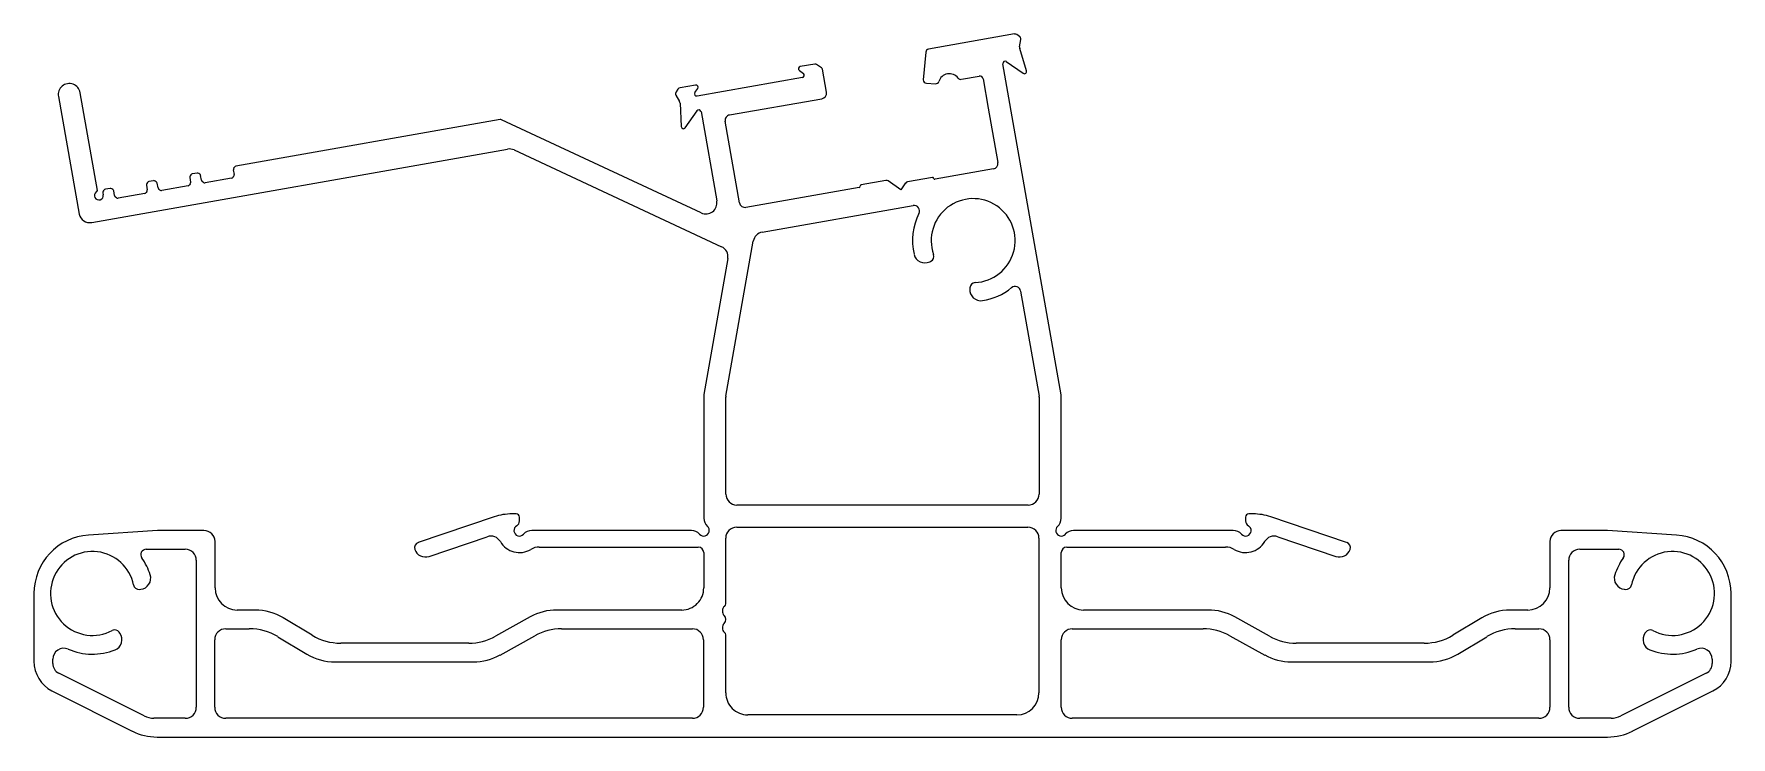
# Model space of a CAD drawing. Extents: x 2086 to 2240, y 1292 to 1356.
import ezdxf

# ---------------------------------------------------------------- set-up
doc = ezdxf.new("R2010")
doc.units = 0
doc.layers.get('0').update_dxf_attribs({"linetype": 'CONTINUOUS'})

msp = doc.modelspace()

# ---------------------------------------------------------------- linework, layer by layer
for p, q in [((2174.79, 1355.82), (2167, 1354.44)), ((2175.24, 1355.6), (2175.01, 1355.77)), ((2175.25, 1354.65), (2175.37, 1355.31)), ((2156.71, 1353.1), (2155.38, 1352.86)), ((2157.31, 1352.76), (2156.86, 1353.07)), ((2166.75, 1354.17), (2166.53, 1351.67)), ((2179.02, 1323.15), (2173.74, 1353.13)), ((2174.05, 1353.33), (2175.58, 1352.26)), ((2175.88, 1352.48), (2175.26, 1354.51)), ((2155.59, 1351.89), (2146.04, 1350.2)), ((2155.3, 1352.5), (2155.67, 1352.25)), ((2157.76, 1350.54), (2157.39, 1352.63)), ((2169.98, 1351.72), (2171.6, 1352)), ((2171.95, 1351.76), (2172.41, 1349.11)), ((2088.17, 1350.15), (2090.05, 1339.51)), ((2091.71, 1341.64), (2090.14, 1350.5)), ((2144.12, 1350.27), (2144.45, 1349.69)), ((2144.3, 1350.82), (2144.14, 1350.59)), ((2145.9, 1351.19), (2144.49, 1350.94)), ((2145.84, 1350.51), (2146.1, 1350.88)), ((2148.98, 1348.49), (2157.35, 1349.96)), ((2166.82, 1351.35), (2167.64, 1351.31)), ((2144.49, 1349.55), (2144.6, 1347.43)), ((2144.96, 1347.33), (2146.03, 1348.86)), ((2146.39, 1348.8), (2147.81, 1340.7)), ((2172.41, 1349.11), (2173.28, 1344.18)), ((2128.19, 1348.07), (2104.25, 1343.85)), ((2146.41, 1339.62), (2128.31, 1348.05)), ((2149.88, 1340.52), (2148.57, 1347.91)), ((2091.2, 1338.75), (2128.86, 1345.4)), ((2129.45, 1345.32), (2148.25, 1336.56)), ((2096.24, 1342.38), (2096.17, 1342.28)), ((2096.8, 1342.53), (2096.37, 1342.46)), ((2097.04, 1342.43), (2096.95, 1342.5)), ((2097.2, 1341.88), (2097.12, 1342.31)), ((2100.08, 1342.83), (2100.15, 1342.4)), ((2100.18, 1343.07), (2100.11, 1342.98)), ((2100.74, 1343.23), (2100.31, 1343.15)), ((2100.98, 1343.13), (2100.89, 1343.2)), ((2101.14, 1342.57), (2101.06, 1343)), ((2101.32, 1342.38), (2101.22, 1342.44)), ((2103.86, 1342.77), (2101.47, 1342.34)), ((2104.06, 1342.94), (2103.99, 1342.85)), ((2104.02, 1343.52), (2104.09, 1343.09)), ((2104.12, 1343.77), (2104.05, 1343.67)), ((2163.15, 1342.56), (2160.89, 1342.16)), ((2164.5, 1341.7), (2163.34, 1342.51)), ((2164.93, 1342.33), (2164.5, 1341.7)), ((2167.36, 1342.83), (2165.09, 1342.43)), ((2172.88, 1343.6), (2167.59, 1342.66)), ((2092.2, 1341.44), (2092.23, 1341.26)), ((2092.3, 1341.68), (2092.23, 1341.59)), ((2092.86, 1341.84), (2092.43, 1341.76)), ((2093.1, 1341.74), (2093.01, 1341.81)), ((2093.26, 1341.18), (2093.19, 1341.61)), ((2093.44, 1340.99), (2093.34, 1341.05)), ((2095.99, 1341.38), (2093.59, 1340.95)), ((2096.18, 1341.55), (2096.12, 1341.46)), ((2096.14, 1342.13), (2096.22, 1341.7)), ((2097.38, 1341.68), (2097.28, 1341.75)), ((2099.93, 1342.07), (2097.53, 1341.65)), ((2100.12, 1342.25), (2100.05, 1342.15)), ((2160.73, 1341.93), (2150.46, 1340.11)), ((2151.93, 1337.87), (2165.6, 1340.28)), ((2148.65, 1323.03), (2151.12, 1337.06)), ((2148.81, 1335.48), (2146.64, 1323.16)), ((2167.11, 1335.19), (2167.21, 1335.24)), ((2170.75, 1332.85), (2170.74, 1332.73)), ((2175.34, 1332.54), (2177.02, 1323.03)), ((2146.64, 1323.16), (2146.64, 1311.98)), ((2148.64, 1314.16), (2148.64, 1322.94)), ((2177.02, 1322.94), (2177.02, 1314.16)), ((2179.02, 1311.97), (2179.02, 1323.15)), ((2176.02, 1313.16), (2149.64, 1313.16)), ((2127.66, 1312.1), (2120.78, 1309.78)), ((2129.64, 1312.36), (2129.26, 1312.36)), ((2129.94, 1311.72), (2129.94, 1312.06)), ((2195.73, 1312.06), (2195.73, 1311.72)), ((2196.41, 1312.36), (2196.03, 1312.36)), ((2204.88, 1309.78), (2198, 1312.1)), ((2097.14, 1310.86), (2090.91, 1310.44)), ((2101.36, 1310.86), (2097.14, 1310.86)), ((2121.76, 1308.52), (2127.03, 1310.3)), ((2145.52, 1310.86), (2131.06, 1310.86)), ((2148.63, 1304.21), (2148.63, 1310.16)), ((2149.63, 1311.16), (2176.01, 1311.16)), ((2177.01, 1310.16), (2177.01, 1296.16)), ((2194.61, 1310.86), (2180.14, 1310.86)), ((2198.64, 1310.3), (2203.91, 1308.52)), ((2228.53, 1310.86), (2224.3, 1310.86)), ((2234.76, 1310.45), (2228.53, 1310.86)), ((2096.13, 1309.16), (2099.66, 1309.16)), ((2102.36, 1305.66), (2102.36, 1309.86)), ((2131.74, 1309.36), (2146.14, 1309.36)), ((2146.64, 1308.86), (2146.64, 1305.66)), ((2179.03, 1305.66), (2179.03, 1308.86)), ((2179.53, 1309.36), (2193.92, 1309.36)), ((2223.3, 1309.86), (2223.3, 1305.66)), ((2226, 1309.16), (2229.54, 1309.16)), ((2100.66, 1308.16), (2100.66, 1294.86)), ((2225, 1294.86), (2225, 1308.16)), ((2095.51, 1305.53), (2095.63, 1305.54)), ((2230.04, 1305.54), (2230.15, 1305.53)), ((2085.96, 1305.16), (2085.96, 1299.01)), ((2239.71, 1299.01), (2239.71, 1305.16)), ((2105.98, 1303.66), (2104.36, 1303.66)), ((2111.17, 1301.37), (2108.55, 1302.94)), ((2130.92, 1303.03), (2127.77, 1301.28)), ((2144.64, 1303.66), (2133.35, 1303.66)), ((2192.32, 1303.66), (2181.03, 1303.66)), ((2197.9, 1301.28), (2194.74, 1303.03)), ((2217.12, 1302.94), (2214.49, 1301.37)), ((2221.3, 1303.66), (2219.69, 1303.66)), ((2093.75, 1301.55), (2093.69, 1301.65)), ((2102.33, 1294.86), (2102.33, 1300.96)), ((2103.33, 1301.96), (2105.47, 1301.96)), ((2108.05, 1301.24), (2110.67, 1299.67)), ((2128.18, 1299.58), (2131.33, 1301.33)), ((2133.76, 1301.96), (2145.61, 1301.96)), ((2146.61, 1300.96), (2146.61, 1294.86)), ((2148.63, 1296.16), (2148.63, 1301.4)), ((2179.03, 1294.86), (2179.03, 1300.96)), ((2180.03, 1301.96), (2191.88, 1301.96)), ((2194.3, 1301.33), (2197.46, 1299.58)), ((2214.96, 1299.67), (2217.59, 1301.24)), ((2220.16, 1301.96), (2222.3, 1301.96)), ((2223.3, 1300.96), (2223.3, 1294.86)), ((2231.98, 1301.65), (2231.91, 1301.55)), ((2125.35, 1300.66), (2113.75, 1300.66)), ((2211.92, 1300.66), (2200.32, 1300.66)), ((2087.66, 1298.83), (2087.66, 1299.2)), ((2095.94, 1294.07), (2088.21, 1297.93)), ((2113.24, 1298.96), (2125.76, 1298.96)), ((2199.88, 1298.96), (2212.39, 1298.96)), ((2237.46, 1297.93), (2229.73, 1294.07)), ((2238.01, 1299.2), (2238.01, 1298.83)), ((2087.58, 1296.33), (2094.87, 1292.69)), ((2230.76, 1292.69), (2238.05, 1296.33)), ((2099.66, 1293.86), (2096.83, 1293.86)), ((2145.61, 1293.86), (2103.33, 1293.86)), ((2175.01, 1294.16), (2150.63, 1294.16)), ((2222.3, 1293.86), (2180.03, 1293.86)), ((2228.84, 1293.86), (2226, 1293.86)), ((2097.11, 1292.16), (2228.53, 1292.16))]:
    msp.add_line(p, q)
for centre, radius, start, end in [((2174.84, 1355.52), 0.3, 55.0449, 100), ((2175.07, 1355.36), 0.3, 350.3153, 55.0449), ((2175.55, 1354.6), 0.3, 170.3153, 197), ((2156.75, 1352.9), 0.2, 55, 100.0236), ((2167.05, 1354.15), 0.3, 100, 175), ((2173.94, 1353.16), 0.2, 55, 190), ((2155.42, 1352.67), 0.2, 100, 235), ((2155.55, 1352.08), 0.2, 280, 55), ((2157.19, 1352.59), 0.2, 10, 55), ((2166.83, 1351.65), 0.3, 175, 267), ((2167.65, 1351.61), 0.3, 267, 342.8949), ((2168.89, 1351.22), 1, 37.4864, 162.8949), ((2169.92, 1352.01), 0.3, 217.4864, 280), ((2171.65, 1351.71), 0.3, 10.0036, 100), ((2175.69, 1352.42), 0.2, 235, 17), ((2089.16, 1350.33), 1, 10, 190), ((2144.38, 1350.42), 0.3, 145, 209.6847), ((2144.54, 1350.65), 0.3, 100, 145), ((2146, 1350.4), 0.2, 145, 280), ((2145.93, 1351), 0.2, 325, 100), ((2157.26, 1350.45), 0.5, 280, 10), ((2144.19, 1349.55), 0.3, 0.6319, 27.2138), ((2146.19, 1348.74), 0.2, 17.7624, 145), ((2149.07, 1347.99), 0.5, 100, 190), ((2128.23, 1347.87), 0.2, 65.0037, 100), ((2144.8, 1347.44), 0.2, 183, 325), ((2129.03, 1344.41), 1, 65.0037, 100.0037), ((2104.28, 1343.65), 0.2, 100, 145), ((2172.79, 1344.09), 0.5, 280, 10), ((2096.34, 1342.17), 0.2, 145, 190), ((2096.4, 1342.26), 0.2, 100, 145), ((2096.83, 1342.34), 0.2, 55, 100), ((2096.93, 1342.27), 0.2, 10, 55), ((2100.28, 1342.86), 0.2, 145, 190), ((2099.96, 1342.36), 0.2, 325, 10), ((2100.34, 1342.96), 0.2, 100, 145), ((2100.77, 1343.03), 0.2, 55, 100), ((2100.87, 1342.97), 0.2, 10, 55), ((2101.34, 1342.61), 0.2, 190, 235), ((2101.43, 1342.54), 0.2, 235, 280), ((2103.83, 1342.96), 0.2, 280, 325), ((2104.22, 1343.56), 0.2, 145, 190), ((2103.9, 1343.06), 0.2, 325, 10), ((2163.19, 1342.31), 0.25, 55.0041, 100), ((2165.14, 1342.18), 0.25, 100, 145.0041), ((2167.37, 1342.73), 0.1, 10.0001, 100), ((2167.57, 1342.76), 0.1, 190, 280), ((2091.84, 1341.19), 0.4, 125.3769, 10), ((2091.43, 1341.76), 0.3, 305.3769, 335.9231), ((2092.4, 1341.47), 0.2, 145, 190), ((2092.47, 1341.57), 0.2, 100, 145), ((2092.89, 1341.64), 0.2, 55, 100), ((2092.99, 1341.58), 0.2, 10, 55), ((2093.46, 1341.22), 0.2, 190, 235), ((2093.55, 1341.15), 0.2, 235, 280), ((2095.95, 1341.57), 0.2, 280, 325), ((2096.02, 1341.67), 0.2, 325, 10), ((2097.4, 1341.91), 0.2, 190, 235), ((2097.49, 1341.85), 0.2, 235, 280), ((2099.89, 1342.27), 0.2, 280, 325), ((2160.71, 1342.02), 0.1, 280, 10), ((2160.91, 1342.06), 0.1, 100, 189.9999), ((2171.05, 1337.11), 3.8, 272.5662, 199.2114), ((2091.03, 1339.74), 1, 192.9325, 280.0037), ((2146.83, 1340.52), 1, 245.0037, 10), ((2150.37, 1340.61), 0.5, 190, 280), ((2171.05, 1337.11), 5.5, 153.4197, 193.0528), ((2165.69, 1339.79), 0.5, 333.4197, 100.0037), ((2152.11, 1336.89), 1, 100.0037, 170), ((2147.83, 1335.65), 1, 350, 65.0037), ((2166.67, 1336.09), 1, 193.0629, 295.9177), ((2166.99, 1335.69), 0.5, 295.8888, 19.2114), ((2171.25, 1332.81), 0.5, 92.5662, 175.8888), ((2171.74, 1332.66), 1, 175.8888, 278.7283), ((2171.05, 1337.11), 5.5, 278.7283, 309.206), ((2174.85, 1332.46), 0.5, 10, 129.206), ((2149.14, 1322.94), 0.5, 170, 180), ((2176.52, 1322.94), 0.5, 360, 10), ((2149.64, 1314.16), 1, 180, 270), ((2176.02, 1314.16), 1, 270, 0), ((2129.26, 1307.36), 5, 90, 108.6166), ((2129.64, 1312.06), 0.3, 0, 90), ((2129.44, 1311.72), 0.5, 300, 0), ((2147.64, 1311.98), 1, 180, 228.1897), ((2178.02, 1311.97), 1, 311.9642, 0.0847), ((2196.03, 1312.06), 0.3, 90, 180), ((2196.23, 1311.72), 0.5, 180, 240), ((2196.41, 1307.36), 5, 71.3834, 90), ((2091.26, 1305.16), 5.3, 93.7944, 180), ((2101.36, 1309.86), 1, 0, 90), ((2127.35, 1309.35), 1, 30.1788, 108.6166), ((2129.94, 1310.86), 0.5, 120, 318.1897), ((2131.06, 1309.86), 1, 90, 138.1897), ((2145.52, 1309.86), 1, 41.9353, 90.0798), ((2146.64, 1310.86), 0.5, 221.8103, 48.1897), ((2149.63, 1310.16), 1, 90, 180), ((2176.01, 1310.16), 1, 0, 90), ((2179.03, 1310.86), 0.5, 131.8103, 318.1897), ((2180.14, 1309.86), 1, 90, 138.1897), ((2194.61, 1309.86), 1, 41.8103, 90), ((2195.73, 1310.86), 0.5, 221.8103, 60), ((2198.32, 1309.35), 1, 71.3834, 149.8212), ((2224.3, 1309.86), 1, 90, 180), ((2234.41, 1305.16), 5.3, 0, 86.2206), ((2091.26, 1305.16), 3.8, 11.6774, 298.0265), ((2096.13, 1308.66), 0.5, 90, 215.6853), ((2099.66, 1308.16), 1, 360, 90), ((2120.94, 1309.3), 0.5, 108.4384, 198.4259), ((2121.41, 1309.46), 1, 198.4373, 289.9498), ((2129.94, 1310.86), 2, 210.1788, 301.0027), ((2131.74, 1307.86), 1.5, 89.9963, 121.0027), ((2146.14, 1308.86), 0.5, 0.0037, 90), ((2179.53, 1308.86), 0.5, 90, 180), ((2193.92, 1307.86), 1.5, 58.9973, 90.0037), ((2195.73, 1310.86), 2, 238.9973, 329.8212), ((2204.25, 1309.46), 1, 250.0502, 341.5627), ((2204.73, 1309.3), 0.5, 341.5741, 71.5616), ((2226, 1308.16), 1, 90, 180), ((2229.54, 1308.66), 0.5, 324.3147, 90), ((2234.41, 1305.16), 3.8, 241.9735, 168.3226), ((2091.26, 1305.16), 5.5, 17.8396, 35.6853), ((2234.41, 1305.16), 5.5, 144.3147, 162.1604), ((2095.47, 1306.03), 0.5, 191.6774, 275), ((2095.54, 1306.54), 1, 275, 17.8396), ((2104.36, 1305.66), 2, 180, 270), ((2144.64, 1305.66), 2, 269.9963, 0), ((2181.03, 1305.66), 2, 180, 270), ((2221.3, 1305.66), 2, 270, 0), ((2230.13, 1306.54), 1, 162.1604, 265), ((2230.2, 1306.03), 0.5, 265, 348.3226), ((2148.89, 1303.56), 0.567, 131.022, 223.6028), ((2148.33, 1304.21), 0.3, 311.022, 360), ((2105.98, 1298.66), 5, 59.0362, 90), ((2133.35, 1298.66), 5, 90, 118.9838), ((2148.89, 1302.06), 0.567, 136.3972, 229.1247), ((2148.11, 1302.81), 0.521, 316.3972, 43.6028), ((2192.32, 1298.66), 5, 61.0162, 90), ((2219.69, 1298.66), 5, 90, 120.9638), ((2093.28, 1301.36), 0.5, 35, 118.0265), ((2092.93, 1300.98), 1, 291.8721, 35), ((2103.33, 1300.96), 1, 90, 180), ((2105.47, 1296.96), 5, 59.0362, 90), ((2113.75, 1305.66), 5, 239.0362, 270), ((2125.35, 1305.66), 5, 270, 298.9838), ((2133.76, 1296.96), 5, 90, 118.9838), ((2145.61, 1300.96), 1, 0, 89.9963), ((2148.33, 1301.4), 0.3, 359.9799, 49.1247), ((2180.03, 1300.96), 1, 90, 180), ((2191.88, 1296.96), 5, 61.0162, 90), ((2200.32, 1305.66), 5, 241.0162, 270), ((2211.92, 1305.66), 5, 270, 300.9638), ((2220.16, 1296.96), 5, 90, 120.9638), ((2222.3, 1300.96), 1, 360, 90), ((2232.73, 1300.98), 1, 145, 248.1279), ((2232.39, 1301.36), 0.5, 61.9735, 145), ((2088.66, 1299.2), 1, 66.4218, 180), ((2091.26, 1305.16), 5.5, 246.4218, 291.8721), ((2113.24, 1303.96), 5, 239.0362, 270), ((2125.76, 1303.96), 5, 270, 298.9838), ((2199.88, 1303.96), 5, 241.0162, 270), ((2212.39, 1303.96), 5, 270, 300.9638), ((2234.41, 1305.16), 5.5, 248.1279, 293.5782), ((2237.01, 1299.2), 1, 0, 113.5782), ((2088.96, 1299), 3, 179.7275, 242.7674), ((2088.66, 1298.83), 1, 180, 243.4349), ((2237.01, 1298.83), 1, 296.5651, 0), ((2236.71, 1299.01), 3, 296.5651, 360), ((2150.63, 1296.16), 2, 179.9799, 270), ((2175.01, 1296.16), 2, 270, 0), ((2099.66, 1294.86), 1, 270, 360), ((2103.33, 1294.86), 1, 180, 270), ((2145.61, 1294.86), 1, 270, 0), ((2180.03, 1294.86), 1, 180, 270), ((2222.3, 1294.86), 1, 270, 360), ((2226, 1294.86), 1, 180, 270), ((2096.83, 1295.86), 2, 243.4349, 270), ((2228.84, 1295.86), 2, 270, 296.5651), ((2097.11, 1297.16), 5, 243.4349, 270), ((2228.53, 1297.16), 5, 270, 296.5651)]:
    msp.add_arc(centre, radius, start, end)

doc.saveas('drawing.dxf')
